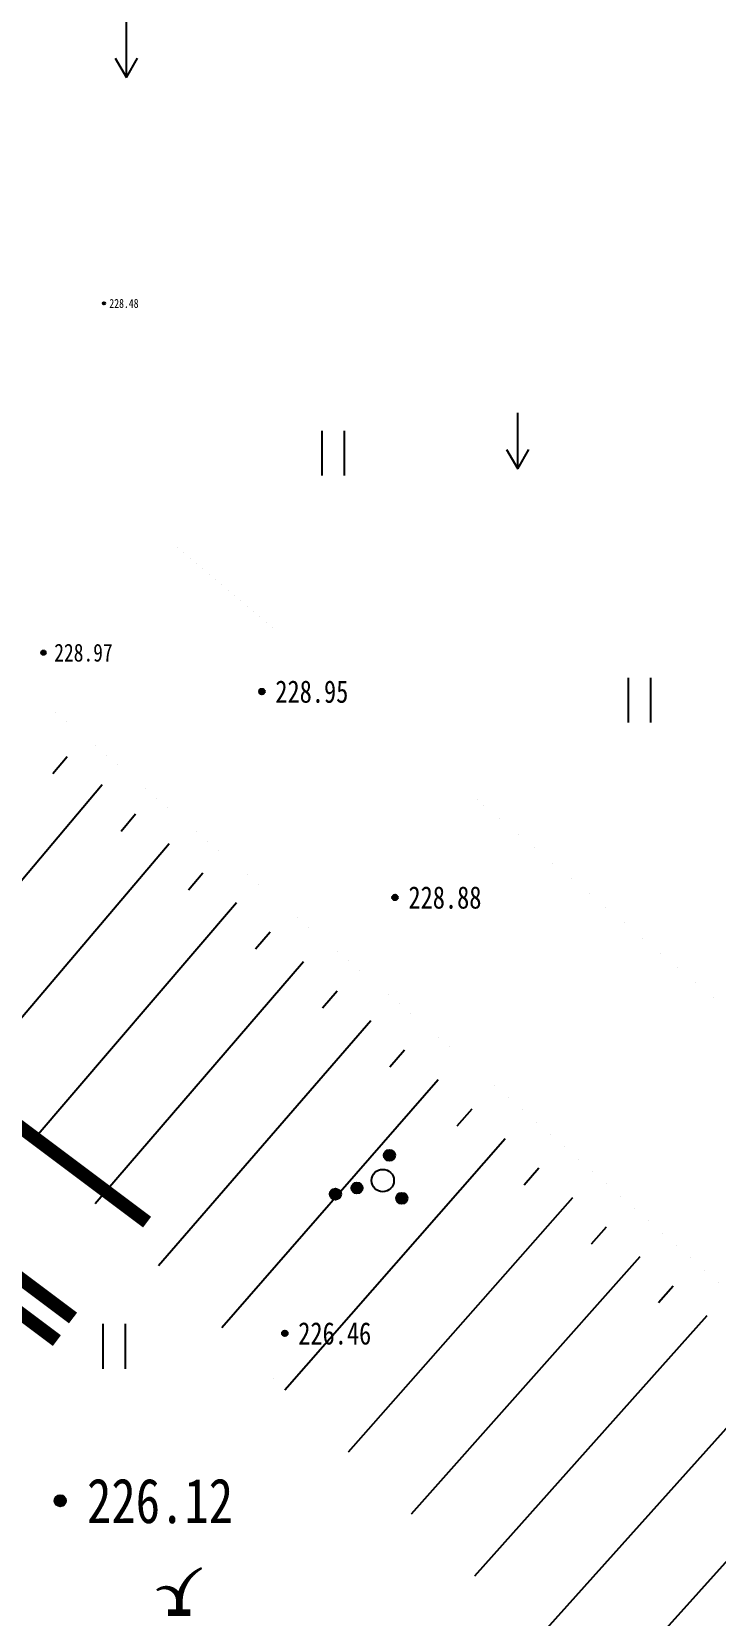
# Model space of a CAD drawing. Header units: millimetres. Extents: x -725 to 2274960, y -506 to 2980382.
# Drawn here: x 560485.43 to 560500.73, y 2885556.08 to 2885591.53 of the extents above; entities that cross this region are included whole.
import ezdxf
from ezdxf.enums import TextEntityAlignment as Align

# ---------------------------------------------------------------- set-up
doc = ezdxf.new("R2010")
doc.units = ezdxf.units.MM
doc.header["$LTSCALE"] = 1000
doc.linetypes.add('X3', pattern=[5, 4, -1])
doc.linetypes.add('X4', pattern=[1.6, 0, -1.6])
for name, color, linetype in [('assist', 8, 'Continuous'), ('DLSS', 8, 'Continuous'), ('DMTZ', 8, 'Continuous'), ('GCD', 8, 'Continuous'), ('YHJ_剖面_梁板', 4, 'Continuous'), ('ZBTZ', 8, 'Continuous')]:
    doc.layers.add(name, color=color, linetype=linetype)
doc.layers.add('管', color=1, linetype='Continuous', lineweight=30)
doc.styles.add('等线体', font='simhei.ttf')

# ---------------------------------------------------------------- blocks, each defined once
blk = doc.blocks.new('gc120')
for p, q in [((0, 0), (0, 2.5)), ((-0.5, 0.866), (0, 0)), ((0, 0), (0.5, 0.866))]:
    blk.add_line(p, q)
blk = doc.blocks.new('gc123')
at = {"flags": 128}
for points in [[(1, 2, 0.1, 0.3, 0.253002), (0, 0.555, 0.15, 0.15, 0)], [(0, 0.555, 0.3, 0.1, 0.588194), (-1, 1, 0.05, 0.1, 0)]]:
    blk.add_lwpolyline(points, format="xyseb", dxfattribs=at)
at = {"linetype": 'Continuous', "const_width": 0.3}
blk.add_lwpolyline([(-0.5, 0), (0.5, 0)], dxfattribs=at)
at = {"linetype": 'Continuous', "const_width": 0.3, "flags": 128}
blk.add_lwpolyline([(0, 0.555), (0, 0)], dxfattribs=at)
blk = doc.blocks.new('*U36')
at = {"linetype": 'Continuous'}
for points in [[(-0.25, 2.2), (-0.238, 2.123), (-0.238, 2.277)], [(-0.238, 2.277), (-0.202, 2.053), (-0.202, 2.347)], [(-0.202, 2.053), (-0.238, 2.277), (-0.238, 2.123)], [(-0.202, 2.347), (-0.147, 1.998), (-0.147, 2.402)], [(-0.147, 1.998), (-0.202, 2.347), (-0.202, 2.053)], [(-0.147, 2.402), (-0.077, 1.962), (-0.077, 2.438)], [(-0.077, 1.962), (-0.147, 2.402), (-0.147, 1.998)], [(-0.077, 2.438), (0, 1.95), (0, 2.45)], [(0, 1.95), (-0.077, 2.438), (-0.077, 1.962)], [(0, 2.45), (0.077, 1.962), (0.077, 2.438)], [(0.077, 1.962), (0, 2.45), (0, 1.95)], [(0.077, 2.438), (0.147, 1.998), (0.147, 2.402)], [(0.147, 1.998), (0.077, 2.438), (0.077, 1.962)], [(0.147, 2.402), (0.202, 2.053), (0.202, 2.347)], [(0.202, 2.053), (0.147, 2.402), (0.147, 1.998)], [(0.202, 2.347), (0.238, 2.123), (0.238, 2.277)], [(0.238, 2.123), (0.202, 2.347), (0.202, 2.053)], [(0.25, 2.2), (0.238, 2.277), (0.238, 2.123)]]:
    blk.add_solid(points, dxfattribs=at)
blk = doc.blocks.new('*U35')
at = {"linetype": 'Continuous'}
for points in [[(-0.147, 1.402), (-0.077, 0.962), (-0.077, 1.438)], [(-0.077, 1.438), (0, 0.95), (0, 1.45)], [(0, 0.95), (-0.077, 1.438), (-0.077, 0.962)], [(0, 1.45), (0.077, 0.962), (0.077, 1.438)], [(0.077, 0.962), (0, 1.45), (0, 0.95)], [(0.077, 1.438), (0.147, 0.998), (0.147, 1.402)], [(0.147, 0.998), (0.077, 1.438), (0.077, 0.962)], [(-0.25, 1.2), (-0.238, 1.123), (-0.238, 1.277)], [(-0.238, 1.277), (-0.202, 1.053), (-0.202, 1.347)], [(-0.202, 1.053), (-0.238, 1.277), (-0.238, 1.123)], [(-0.202, 1.347), (-0.147, 0.998), (-0.147, 1.402)], [(-0.147, 0.998), (-0.202, 1.347), (-0.202, 1.053)], [(-0.077, 0.962), (-0.147, 1.402), (-0.147, 0.998)], [(0.147, 1.402), (0.202, 1.053), (0.202, 1.347)], [(0.202, 1.053), (0.147, 1.402), (0.147, 0.998)], [(0.202, 1.347), (0.238, 1.123), (0.238, 1.277)], [(0.238, 1.123), (0.202, 1.347), (0.202, 1.053)], [(0.25, 1.2), (0.238, 1.277), (0.238, 1.123)]]:
    blk.add_solid(points, dxfattribs=at)
blk = doc.blocks.new('*U34')
at = {"linetype": 'Continuous'}
for points in [[(-1.25, -0.6), (-1.238, -0.677), (-1.238, -0.523)], [(-1.238, -0.523), (-1.202, -0.747), (-1.202, -0.453)], [(-1.202, -0.747), (-1.238, -0.523), (-1.238, -0.677)], [(-1.202, -0.453), (-1.147, -0.802), (-1.147, -0.398)], [(-1.147, -0.802), (-1.202, -0.453), (-1.202, -0.747)], [(-1.147, -0.398), (-1.077, -0.838), (-1.077, -0.362)], [(-1.077, -0.838), (-1.147, -0.398), (-1.147, -0.802)], [(-1.077, -0.362), (-1, -0.85), (-1, -0.35)], [(-1, -0.85), (-1.077, -0.362), (-1.077, -0.838)], [(-1, -0.35), (-0.923, -0.838), (-0.923, -0.362)], [(-0.923, -0.838), (-1, -0.35), (-1, -0.85)], [(-0.923, -0.362), (-0.853, -0.802), (-0.853, -0.398)], [(-0.853, -0.802), (-0.923, -0.362), (-0.923, -0.838)], [(-0.853, -0.398), (-0.798, -0.747), (-0.798, -0.453)], [(-0.798, -0.747), (-0.853, -0.398), (-0.853, -0.802)], [(-0.798, -0.453), (-0.762, -0.677), (-0.762, -0.523)], [(-0.762, -0.677), (-0.798, -0.453), (-0.798, -0.747)], [(-0.75, -0.6), (-0.762, -0.523), (-0.762, -0.677)]]:
    blk.add_solid(points, dxfattribs=at)
blk = doc.blocks.new('*U33')
at = {"linetype": 'Continuous'}
for points in [[(0.75, -0.6), (0.762, -0.677), (0.762, -0.523)], [(0.762, -0.523), (0.798, -0.747), (0.798, -0.453)], [(0.798, -0.747), (0.762, -0.523), (0.762, -0.677)], [(0.798, -0.453), (0.853, -0.802), (0.853, -0.398)], [(0.853, -0.802), (0.798, -0.453), (0.798, -0.747)], [(0.853, -0.398), (0.923, -0.838), (0.923, -0.362)], [(0.923, -0.838), (0.853, -0.398), (0.853, -0.802)], [(0.923, -0.362), (1, -0.85), (1, -0.35)], [(1, -0.85), (0.923, -0.362), (0.923, -0.838)], [(1, -0.35), (1.077, -0.838), (1.077, -0.362)], [(1.077, -0.838), (1, -0.35), (1, -0.85)], [(1.077, -0.362), (1.147, -0.802), (1.147, -0.398)], [(1.147, -0.802), (1.077, -0.362), (1.077, -0.838)], [(1.147, -0.398), (1.202, -0.747), (1.202, -0.453)], [(1.202, -0.747), (1.147, -0.398), (1.147, -0.802)], [(1.202, -0.453), (1.238, -0.677), (1.238, -0.523)], [(1.238, -0.677), (1.202, -0.453), (1.202, -0.747)], [(1.25, -0.6), (1.238, -0.523), (1.238, -0.677)]]:
    blk.add_solid(points, dxfattribs=at)
blk = doc.blocks.new('gc160')
for centre, radius in [((0, 2.2), 0.25), ((0, 1.2), 0.25), ((0, 0), 0.5), ((-1, -0.6), 0.25), ((1, -0.6), 0.25)]:
    blk.add_circle(centre, radius)
at = {"linetype": 'Continuous'}
for name in ['*U36', '*U35', '*U34', '*U33']:
    blk.add_blockref(name, (0, 0), dxfattribs=at)
blk = doc.blocks.new('gc121')
for p, q in [((-0.5, 0), (-0.5, 2)), ((0.5, 0), (0.5, 2))]:
    blk.add_line(p, q)
blk = doc.blocks.new('gc200')
h = blk.add_hatch(color=256)
edge = h.paths.add_edge_path()
edge.add_arc((0, 0), 0.25, 0, 360)
blk.add_circle((0, 0), 0.25)

msp = doc.modelspace()

# ---------------------------------------------------------------- linework, layer by layer
at = {"layer": 'assist', "linetype": 'Continuous', "const_width": 0.00000222, "flags": 128}
msp.add_lwpolyline([(560422.729, 2885618.7947), (560436.8254, 2885609.6889), (560458.8227, 2885595.594), (560477.608, 2885581.7345), (560486.6463, 2885574.9887), (560501.4833, 2885561.9574), (560509.7471, 2885554.6603), (560504.4053, 2885549.308), (560498.293, 2885554.0558), (560480.9079, 2885571.1457), (560459.6912, 2885584.8182), (560437.6658, 2885597.8396), (560419.2278, 2885613.3274)], close=True, dxfattribs=at)
msp.add_lwpolyline([(560422.729, 2885618.7947), (560436.8254, 2885609.6889), (560458.8227, 2885595.594), (560477.608, 2885581.7345), (560486.6463, 2885574.9887), (560501.4833, 2885561.9574), (560509.7471, 2885554.6603), (560504.4053, 2885549.308), (560498.293, 2885554.0558), (560480.9079, 2885571.1457), (560459.6912, 2885584.8182), (560437.6658, 2885597.8396), (560419.2278, 2885613.3274)], close=True, dxfattribs=at)
at = {"layer": 'DLSS', "linetype": 'X3', "const_width": 0.0001, "flags": 128}
for points, elevation in [([(560602.7051, 2885498.5574), (560587.9401, 2885503.5184), (560577.2169, 2885507.2568), (560567.1558, 2885512.0239), (560553.8781, 2885519.2211), (560538.0305, 2885531.2246), (560524.6792, 2885542.6793), (560513.0957, 2885552.6893), (560495.4796, 2885568.2188), (560484.0251, 2885577.9468), (560458.6705, 2885596.5553), (560431.8988, 2885614.212), (560412.7416, 2885627.4434), (560396.9685, 2885635.5986), (560390.6671, 2885639.1491)], 222.1495), ([(560412.158, 2885633.289), (560418.9093, 2885629.2711), (560425.987, 2885624.5234), (560438.1994, 2885616.0126), (560446.8462, 2885610.0254), (560461.2674, 2885600.435), (560468.4164, 2885595.6736), (560482.6738, 2885585.0549), (560495.5396, 2885574.2139), (560510.3611, 2885561.808), (560525.307, 2885548.57), (560534.2104, 2885540.6416), (560541.3275, 2885534.5549), (560549.242, 2885528.2381), (560556.1877, 2885523.4429), (560565.2041, 2885518.4674), (560574.7122, 2885513.6644), (560583.2466, 2885510.3415), (560592.3922, 2885506.7754), (560600.8898, 2885504.2336), (560604.4755, 2885502.9819)], 222.9981)]:
    msp.add_lwpolyline(points, dxfattribs=dict(at, elevation=elevation))
at = {"layer": 'DLSS', "color": 4, "const_width": 0.0001, "flags": 128}
for points, elevation in [([(560602.7051, 2885498.5574), (560587.9401, 2885503.5184), (560577.2169, 2885507.2568), (560567.1558, 2885512.0239), (560553.8781, 2885519.2211), (560538.0305, 2885531.2246), (560524.6792, 2885542.6793), (560513.0957, 2885552.6893), (560495.4796, 2885568.2188), (560484.0251, 2885577.9468), (560458.6705, 2885596.5553), (560431.8988, 2885614.212), (560412.7416, 2885627.4434), (560396.9685, 2885635.5986), (560390.6671, 2885639.1491)], 222.1495), ([(560412.158, 2885633.289), (560418.9093, 2885629.2711), (560425.987, 2885624.5234), (560438.1994, 2885616.0126), (560446.8462, 2885610.0254), (560461.2674, 2885600.435), (560468.4164, 2885595.6736), (560482.6738, 2885585.0549), (560495.5396, 2885574.2139), (560510.3611, 2885561.808), (560525.307, 2885548.57), (560534.2104, 2885540.6416), (560541.3275, 2885534.5549), (560549.242, 2885528.2381), (560556.1877, 2885523.4429), (560565.2041, 2885518.4674), (560574.7122, 2885513.6644), (560583.2466, 2885510.3415), (560592.3922, 2885506.7754), (560600.8898, 2885504.2336), (560604.4755, 2885502.9819)], 222.9981)]:
    msp.add_lwpolyline(points, dxfattribs=dict(at, elevation=elevation))
at = {"layer": 'DMTZ', "linetype": 'Continuous'}
for p, q in [((560486.2215, 2885575.3058, 222.9543), (560485.8997, 2885574.9231, 222.9543)), ((560486.2215, 2885575.3058, 222.9543), (560485.8997, 2885574.9231, 222.9543)), ((560486.9994, 2885574.6786, 222.9543), (560482.608, 2885569.4744, 222.9543)), ((560486.9994, 2885574.6786, 222.9543), (560482.608, 2885569.4744, 222.9543)), ((560487.7507, 2885574.0187, 222.9543), (560487.4276, 2885573.6371, 222.9543)), ((560487.7507, 2885574.0187, 222.9543), (560487.4276, 2885573.6371, 222.9543)), ((560488.5021, 2885573.3588, 222.9543), (560484.0213, 2885568.0851, 222.9543)), ((560488.5021, 2885573.3588, 222.9543), (560484.0213, 2885568.0851, 222.9543)), ((560489.2534, 2885572.6989, 222.9543), (560488.929, 2885572.3184, 222.9543)), ((560489.2534, 2885572.6989, 222.9543), (560488.929, 2885572.3184, 222.9543)), ((560490.0048, 2885572.039, 222.9543), (560485.4346, 2885566.6958, 222.9543)), ((560490.0048, 2885572.039, 222.9543), (560485.4346, 2885566.6958, 222.9543)), ((560490.7561, 2885571.3791, 222.9543), (560490.4305, 2885570.9996, 222.9543)), ((560490.7561, 2885571.3791, 222.9543), (560490.4305, 2885570.9996, 222.9543)), ((560491.5075, 2885570.7192, 222.9543), (560486.848, 2885565.3065, 222.9543)), ((560491.5075, 2885570.7192, 222.9543), (560486.848, 2885565.3065, 222.9543)), ((560492.2588, 2885570.0593, 222.9543), (560491.932, 2885569.6808, 222.9543)), ((560492.2588, 2885570.0593, 222.9543), (560491.932, 2885569.6808, 222.9543)), ((560493.0102, 2885569.3994, 222.9543), (560488.2613, 2885563.9172, 222.9543)), ((560493.0102, 2885569.3994, 222.9543), (560488.2613, 2885563.9172, 222.9543)), ((560493.7615, 2885568.7395, 222.9543), (560493.4336, 2885568.362, 222.9543)), ((560493.7615, 2885568.7395, 222.9543), (560493.4336, 2885568.362, 222.9543)), ((560494.5129, 2885568.0796, 222.9543), (560489.6746, 2885562.5279, 222.9543)), ((560494.5129, 2885568.0796, 222.9543), (560489.6746, 2885562.5279, 222.9543)), ((560495.2642, 2885567.4197, 222.9543), (560494.9352, 2885567.0432, 222.9543)), ((560495.2642, 2885567.4197, 222.9543), (560494.9352, 2885567.0432, 222.9543)), ((560496.0156, 2885566.7597, 222.9543), (560491.0879, 2885561.1386, 222.9543)), ((560496.0156, 2885566.7597, 222.9543), (560491.0879, 2885561.1386, 222.9543)), ((560496.7669, 2885566.0998, 222.9543), (560496.4368, 2885565.7243, 222.9543)), ((560496.7669, 2885566.0998, 222.9543), (560496.4368, 2885565.7243, 222.9543)), ((560497.5183, 2885565.4399, 222.9543), (560492.5012, 2885559.7493, 222.9543)), ((560497.5183, 2885565.4399, 222.9543), (560492.5012, 2885559.7493, 222.9543)), ((560498.2696, 2885564.78, 222.9543), (560497.9384, 2885564.4054, 222.9543)), ((560498.2696, 2885564.78, 222.9543), (560497.9384, 2885564.4054, 222.9543)), ((560499.021, 2885564.1201, 222.9543), (560493.9145, 2885558.36, 222.9543)), ((560499.021, 2885564.1201, 222.9543), (560493.9145, 2885558.36, 222.9543)), ((560499.7723, 2885563.4602, 222.9543), (560499.4401, 2885563.0865, 222.9543)), ((560499.7723, 2885563.4602, 222.9543), (560499.4401, 2885563.0865, 222.9543)), ((560500.5237, 2885562.8003, 222.9543), (560495.3278, 2885556.9707, 222.9543)), ((560500.5237, 2885562.8003, 222.9543), (560495.3278, 2885556.9707, 222.9543)), ((560502.0251, 2885561.4791, 222.9543), (560496.7411, 2885555.5814, 222.9543)), ((560502.0251, 2885561.4791, 222.9543), (560496.7411, 2885555.5814, 222.9543)), ((560503.5242, 2885560.1552, 222.9543), (560498.1544, 2885554.1921, 222.9543)), ((560503.5242, 2885560.1552, 222.9543), (560498.1544, 2885554.1921, 222.9543))]:
    msp.add_line(p, q, dxfattribs=at)
at = {"layer": 'DMTZ', "linetype": 'Continuous', "const_width": 0.00000222, "elevation": 222.9543}
msp.add_lwpolyline([(560422.729, 2885618.7947), (560436.8254, 2885609.6889), (560458.8227, 2885595.594), (560477.608, 2885581.7345), (560486.6463, 2885574.9887), (560501.4833, 2885561.9574), (560509.7471, 2885554.6603)], dxfattribs=at)
msp.add_lwpolyline([(560422.729, 2885618.7947), (560436.8254, 2885609.6889), (560458.8227, 2885595.594), (560477.608, 2885581.7345), (560486.6463, 2885574.9887), (560501.4833, 2885561.9574), (560509.7471, 2885554.6603)], dxfattribs=at)
at = {"layer": 'DMTZ', "linetype": 'X4', "const_width": 0.00000222, "elevation": 222.9543}
msp.add_lwpolyline([(560419.2278, 2885613.3274), (560437.6658, 2885597.8396), (560459.6912, 2885584.8182), (560480.9079, 2885571.1457), (560498.293, 2885554.0558), (560504.4053, 2885549.308)], dxfattribs=at)
at = {"layer": 'YHJ_剖面_梁板'}
msp.add_circle((589254.9496, 2837256.879), 143124.932, dxfattribs=at)
at = {"layer": '管', "color": 8, "linetype": 'Continuous', "lineweight": -2, "const_width": 0.3}
for points in [[(560469.6526, 2885578.6715), (560488.0073, 2885564.8953)], [(560472.3482, 2885573.2602), (560486.3514, 2885562.7501), (560486.3514, 2885562.7501)], [(560471.9878, 2885572.7535), (560485.9895, 2885562.2446)]]:
    msp.add_lwpolyline(points, dxfattribs=at)

# ---------------------------------------------------------------- block references
at = {"layer": 'GCD', "linetype": 'Continuous'}
ref = msp.add_blockref('gc200', (560487.043, 2885585.449, 228.481), dxfattribs=dict(at, xscale=0.1, yscale=0.1, zscale=0.1))
ref.add_attrib('height', '228.48', dxfattribs={"linetype": 'Continuous', "height": 0.2, "style": '等线体', "width": 0.8}).set_placement((560487.163, 2885585.449, 228.481), align=Align.MIDDLE_LEFT)
ref = msp.add_blockref('gc200', (560485.691, 2885577.636, 228.971), dxfattribs=dict(at, xscale=0.2, yscale=0.2, zscale=0.2))
ref.add_attrib('height', '228.97', dxfattribs={"linetype": 'Continuous', "height": 0.4, "style": '等线体', "width": 0.8}).set_placement((560485.931, 2885577.636, 228.971), align=Align.MIDDLE_LEFT)
ref = msp.add_blockref('gc200', (560490.574, 2885576.765, 228.949), dxfattribs=dict(at, xscale=0.25, yscale=0.25, zscale=0.25))
ref.add_attrib('height', '228.95', dxfattribs={"linetype": 'Continuous', "height": 0.5, "style": '等线体', "width": 0.8}).set_placement((560490.874, 2885576.765, 228.949), align=Align.MIDDLE_LEFT)
ref = msp.add_blockref('gc200', (560490.574, 2885576.765, 228.949), dxfattribs=dict(at, xscale=0.25, yscale=0.25, zscale=0.25))
ref.add_attrib('height', '228.95', dxfattribs={"linetype": 'Continuous', "height": 0.5, "style": '等线体', "width": 0.8}).set_placement((560490.874, 2885576.765, 228.949), align=Align.MIDDLE_LEFT)
ref = msp.add_blockref('gc200', (560493.55, 2885572.159, 228.884), dxfattribs=dict(at, xscale=0.25, yscale=0.25, zscale=0.25))
ref.add_attrib('height', '228.88', dxfattribs={"linetype": 'Continuous', "height": 0.5, "style": '等线体', "width": 0.8}).set_placement((560493.85, 2885572.159, 228.884), align=Align.MIDDLE_LEFT)
ref = msp.add_blockref('gc200', (560491.0861, 2885562.4067, 113.2305), dxfattribs=dict(at, xscale=0.25, yscale=0.25, zscale=0.25))
ref.add_attrib('height', '226.46', dxfattribs={"linetype": 'Continuous', "height": 0.5, "style": '等线体', "width": 0.8}).set_placement((560491.3861, 2885562.4067, 113.2305), align=Align.MIDDLE_LEFT)
ref = msp.add_blockref('gc200', (560486.064, 2885558.661, 226.118), dxfattribs=dict(at, xscale=0.5, yscale=0.5, zscale=0.5))
ref.add_attrib('height', '226.12', dxfattribs={"linetype": 'Continuous', "height": 1, "style": '等线体', "width": 0.8}).set_placement((560486.664, 2885558.661, 226.118), align=Align.MIDDLE_LEFT)
ref = msp.add_blockref('gc200', (560486.064, 2885558.661, 226.118), dxfattribs=dict(at, xscale=0.5, yscale=0.5, zscale=0.5))
ref.add_attrib('height', '226.12', dxfattribs={"linetype": 'Continuous', "height": 1, "style": '等线体', "width": 0.8}).set_placement((560486.664, 2885558.661, 226.118), align=Align.MIDDLE_LEFT)
at = {"layer": 'ZBTZ', "linetype": 'Continuous', "xscale": 0.5, "yscale": 0.5}
for name, p in [('gc120', (560487.5454, 2885590.5006, 221.0193)), ('gc120', (560487.5454, 2885590.5006, 221.0193)), ('gc120', (560496.2954, 2885581.7506, 220.8403)), ('gc120', (560496.2954, 2885581.7506, 220.8403)), ('gc121', (560492.1711, 2885581.5977, 220.0246)), ('gc121', (560492.1711, 2885581.5977, 220.0246)), ('gc121', (560499.0188, 2885576.075, 220.0246)), ('gc121', (560499.0188, 2885576.075, 220.0246)), ('gc121', (560487.2718, 2885561.6159, 220.0246)), ('gc121', (560487.2718, 2885561.6159, 220.0246)), ('gc123', (560488.7268, 2885556.1556, 221.3415)), ('gc123', (560488.7268, 2885556.1556, 221.3415))]:
    msp.add_blockref(name, p, dxfattribs=at)
at = {"layer": 'ZBTZ', "linetype": 'Continuous', "xscale": 0.5, "yscale": 0.5, "rotation": 106.0982085634938}
msp.add_blockref('gc160', (560493.2755, 2885565.8259, 222.9543), dxfattribs=at)
msp.add_blockref('gc160', (560493.2755, 2885565.8259, 222.9543), dxfattribs=at)

doc.saveas('drawing.dxf')
